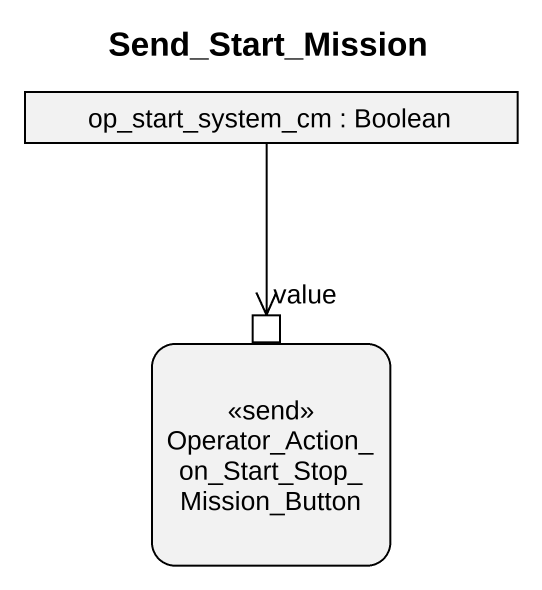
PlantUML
@startuml
title Send_Start_Mission
hide empty description
state "op_start_system_cm : Boolean" as op_start_system_cm <<object>>
state "Operator_Action_on_Start_Stop_Mission_Button" as Operator_Action_on_Start <<send>> {
  state value <<inputPin>>
}
op_start_system_cm --> value
@enduml
